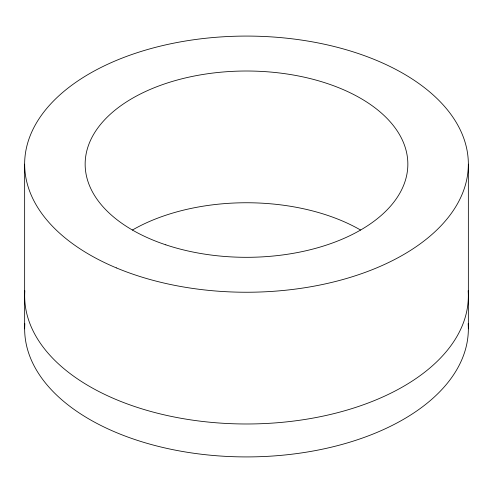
<?xml version="1.0" encoding="UTF-8"?>
<svg xmlns="http://www.w3.org/2000/svg" width="493" height="493" viewBox="0 0 493 493"><rect width="100%" height="100%" fill="white"/><g stroke="black" fill="none" stroke-linecap="round" stroke-linejoin="round"><path stroke-width="0.74" d="M468.35 164.163L468.35 328.837M24.65 164.163L24.65 328.837M468.171 290.753A221.85 128.081 0 0 1 246.5 423.986A221.85 128.081 0 0 1 24.829 290.753M132.414 230.034A161.347 93.152 0 0 1 360.586 230.034M468.171 323.685A221.85 128.081 0 0 1 246.5 456.919A221.85 128.081 0 0 1 24.829 323.685M116.323 267.878A221.85 128.081 0 0 0 467.161 177.394A221.85 128.081 0 0 0 156.01 47.217A221.85 128.081 0 0 0 116.323 267.878M165.827 244.836A161.347 93.152 0 0 0 407.847 164.163A161.347 93.152 0 0 0 165.827 83.49A161.347 93.152 0 0 0 165.827 244.836"/></g></svg>
